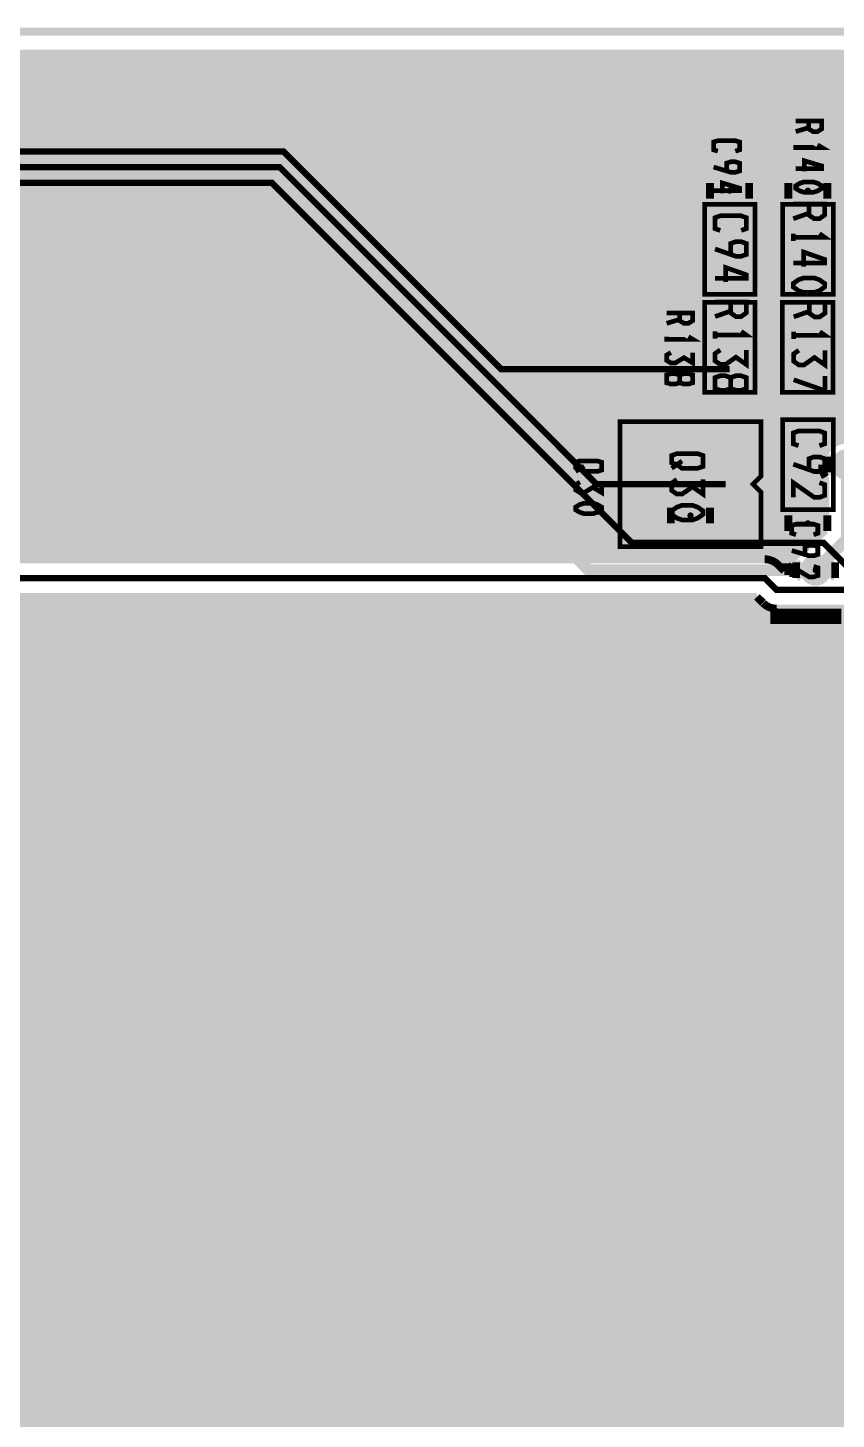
# Model space of a CAD drawing. Extents: x -10 to 131, y -93 to 209.
# Drawn here: x 60.4 to 86.65, y 163.96 to 209.12 of the extents above; entities that cross this region are included whole.
import ezdxf

# ---------------------------------------------------------------- set-up
doc = ezdxf.new("R2010")
doc.units = 0
doc.header["$MEASUREMENT"] = 0
doc.layers.get('0').update_dxf_attribs({"linetype": 'CONTINUOUS'})
for name, color, linetype in [('22-303-0_ASB', 7, 'CONTINUOUS'), ('22-303-0_AST', 7, 'CONTINUOUS'), ('22-303-0_BOT', 2, 'CONTINUOUS'), ('22-303-0_DRD', 6, 'CONTINUOUS'), ('22-303-0_DRL', 1, 'CONTINUOUS'), ('22-303-0_GND', 3, 'CONTINUOUS'), ('22-303-0_IN1', 10, 'CONTINUOUS'), ('22-303-0_SMT', 9, 'CONTINUOUS'), ('22-303-0_SPT', 11, 'CONTINUOUS'), ('22-303-0_SST', 8, 'CONTINUOUS'), ('22-303-0_TOP', 15, 'CONTINUOUS'), ('THRUHOLE_TAP', 2, 'CONTINUOUS')]:
    doc.layers.add(name, color=color, linetype=linetype)

# ---------------------------------------------------------------- blocks, each defined once
blk = doc.blocks.new('ROUND_70')
at = {"const_width": 0.29972}
blk.add_lwpolyline([(-0.14986, 0, 1), (0.14986, 0, 1)], format="xyb", close=True, dxfattribs=at)
blk = doc.blocks.new('ROUND_75')
at = {"const_width": 0.29972}
blk.add_lwpolyline([(-0.14986, 0, 1), (0.14986, 0, 1)], format="xyb", close=True, dxfattribs=at)
blk = doc.blocks.new('ROUND_117')
at = {"const_width": 0.10033}
blk.add_lwpolyline([(-0.050164, 0, 1), (0.050164, 0, 1)], format="xyb", close=True, dxfattribs=at)
blk = doc.blocks.new('ROUND_100')
at = {"const_width": 0.50038}
blk.add_lwpolyline([(-0.25019, 0, 1), (0.25019, 0, 1)], format="xyb", close=True, dxfattribs=at)
blk = doc.blocks.new('ROUND_101')
at = {"const_width": 0.0635}
blk.add_lwpolyline([(-0.03175, 0, 1), (0.03175, 0, 1)], format="xyb", close=True, dxfattribs=at)
blk = doc.blocks.new('RECTANGLE_3')
blk.add_solid([(0.4826, 0.4064), (0.4826, -0.4064), (-0.4826, 0.4064), (-0.4826, -0.4064)])
blk = doc.blocks.new('RECTANGLE_17')
blk.add_solid([(0.635, 0.508), (0.635, -0.508), (-0.635, 0.508), (-0.635, -0.508)])
blk = doc.blocks.new('ROUND_108')
at = {"const_width": 0.10033}
blk.add_lwpolyline([(-0.050164, 0, 1), (0.050164, 0, 1)], format="xyb", close=True, dxfattribs=at)

msp = doc.modelspace()

# ---------------------------------------------------------------- linework, layer by layer
at = {"layer": '22-303-0_ASB', "const_width": 0.254}
msp.add_lwpolyline([(111.00054, 208.99374), (111.00054, 198.99376), (116.0018, 198.99376), (116.0018, 208.99374), (130.50012, 208.99374), (130.50012, -31.00578), (-9.4996, -31.00578), (-9.4996, 208.99374), (111.00054, 208.99374)], dxfattribs=at)
at = {"layer": '22-303-0_AST'}
for points, const_width in [([(111.00054, 208.99374), (111.00054, 198.99376), (116.0018, 198.99376), (116.0018, 208.99374), (130.50012, 208.99374), (130.50012, -31.00578), (-9.4996, -31.00578), (-9.4996, 208.99374), (111.00054, 208.99374)], 0.254), ([(84.0105, 200.4695), (84.0105, 203.3905), (82.3722, 203.3905), (82.3722, 200.4695), (84.0105, 200.4695)], 0.1524), ([(86.5505, 200.4695), (86.5505, 203.3905), (84.9122, 203.3905), (84.9122, 200.4695), (86.5505, 200.4695)], 0.1524), ([(85.76056, 203.40066), (85.76056, 203.04506), (85.93074, 202.92568), (86.10092, 202.92568), (86.26856, 203.04506), (86.26856, 203.40066), (85.25256, 203.40066)], 0.1524), ([(82.88274, 202.54468), (82.71256, 202.6031), (82.71256, 202.9587), (82.88274, 203.01966), (83.56092, 203.01966), (83.72856, 202.9587), (83.72856, 202.6031), (83.56092, 202.54468)], 0.1524), ([(85.76056, 203.10348), (85.25256, 202.92568)], 0.1524), ([(85.25256, 202.20686), (85.25256, 202.44308)], 0.1524), ([(85.25256, 202.3237), (86.26856, 202.3237), (86.10092, 202.44308)], 0.1524), ([(83.22056, 201.7649), (83.22056, 202.1205), (83.39074, 202.18146), (83.56092, 202.18146), (83.72856, 202.1205), (83.72856, 201.7649), (83.56092, 201.70648), (83.39074, 201.70648), (82.71256, 201.9427)], 0.1524), ([(85.59292, 201.36866), (85.59292, 201.8411), (86.26856, 201.60488), (86.26856, 201.4855), (85.25256, 201.4855)], 0.1524), ([(83.05292, 200.86828), (83.05292, 201.34326), (83.72856, 201.1045), (83.72856, 200.98766), (82.71256, 200.98766)], 0.1524), ([(85.25256, 200.8251), (85.42274, 200.94448), (85.59292, 201.0029), (85.93074, 201.0029), (86.10092, 200.94448), (86.26856, 200.8251), (86.26856, 200.70826), (86.10092, 200.58888), (85.93074, 200.53046), (85.59292, 200.53046), (85.42274, 200.58888), (85.25256, 200.70826), (85.25256, 200.8251)], 0.1524), ([(84.0105, 197.2945), (84.0105, 200.2155), (82.3722, 200.2155), (82.3722, 197.2945), (84.0105, 197.2945)], 0.1524), ([(83.22056, 200.22566), (83.22056, 199.87006), (83.39074, 199.75068), (83.56092, 199.75068), (83.72856, 199.87006), (83.72856, 200.22566), (82.71256, 200.22566)], 0.1524), ([(84.8995, 200.2155), (84.8995, 197.2945), (86.5378, 197.2945), (86.5378, 200.2155), (84.8995, 200.2155)], 0.1524), ([(85.77326, 200.21296), (85.77326, 199.85736), (85.9409, 199.74052), (86.11108, 199.74052), (86.28126, 199.85736), (86.28126, 200.21296), (85.26526, 200.21296)], 0.1524), ([(83.22056, 199.92848), (82.71256, 199.75068)], 0.1524), ([(85.77326, 199.91832), (85.26526, 199.74052)], 0.1524), ([(82.71256, 199.03186), (82.71256, 199.26808)], 0.1524), ([(82.71256, 199.1487), (83.72856, 199.1487), (83.56092, 199.26808)], 0.1524), ([(85.26526, 199.01916), (85.26526, 199.25792)], 0.1524), ([(85.26526, 199.13854), (86.28126, 199.13854), (86.11108, 199.25792)], 0.1524), ([(82.88274, 198.6661), (82.71256, 198.54926), (82.71256, 198.3105), (82.88274, 198.19366), (83.05292, 198.19366), (83.39074, 198.42988), (83.72856, 198.19366), (83.72856, 198.6661)], 0.1524), ([(85.4329, 198.65594), (85.26526, 198.53656), (85.26526, 198.30034), (85.4329, 198.18096), (85.60308, 198.18096), (85.9409, 198.41972), (86.28126, 198.18096), (86.28126, 198.65594)], 0.1524), ([(83.22056, 197.41388), (83.39074, 197.35546), (83.56092, 197.35546), (83.72856, 197.41388), (83.72856, 197.76948), (83.56092, 197.8279), (83.39074, 197.8279), (83.22056, 197.76948), (83.22056, 197.41388), (83.05292, 197.35546), (82.88274, 197.35546), (82.71256, 197.41388), (82.71256, 197.76948), (82.88274, 197.8279), (83.05292, 197.8279), (83.22056, 197.76948)], 0.1524), ([(85.26526, 197.69836), (86.28126, 197.34276), (86.28126, 197.81774)], 0.1524), ([(86.5505, 193.4845), (86.5505, 196.4055), (84.9122, 196.4055), (84.9122, 193.4845), (86.5505, 193.4845)], 0.1524), ([(79.629, 196.342), (84.201, 196.342), (84.201, 194.564), (83.947, 194.31), (84.201, 194.056), (84.201, 192.278), (79.629, 192.278), (79.629, 196.342)], 0.1524), ([(85.42274, 195.55968), (85.25256, 195.6181), (85.25256, 195.9737), (85.42274, 196.03466), (86.10092, 196.03466), (86.26856, 195.9737), (86.26856, 195.6181), (86.10092, 195.55968)], 0.1524), ([(81.47304, 195.3006), (81.30286, 195.23964), (81.30286, 195.00342), (81.47304, 194.945), (81.64068, 194.82562), (82.14868, 194.82562), (82.31886, 194.88404), (82.31886, 195.23964), (82.14868, 195.3006), (81.47304, 195.3006)], 0.1524), ([(81.64068, 195.06184), (81.30286, 194.82562)], 0.1524), ([(85.76056, 194.7799), (85.76056, 195.1355), (85.93074, 195.19646), (86.10092, 195.19646), (86.26856, 195.1355), (86.26856, 194.7799), (86.10092, 194.72148), (85.93074, 194.72148), (85.25256, 194.9577)], 0.1524), ([(81.47304, 194.4624), (81.30286, 194.34302), (81.30286, 194.1068), (81.47304, 193.98742), (81.64068, 193.98742), (81.98104, 194.22364), (82.31886, 193.98742), (82.31886, 194.4624)], 0.1524), ([(85.25256, 193.88328), (85.25256, 194.35826), (85.93074, 193.88328), (86.10092, 193.88328), (86.26856, 193.9417), (86.26856, 194.2973), (86.10092, 194.35826)], 0.1524), ([(81.30286, 193.4464), (81.47304, 193.56324), (81.64068, 193.6242), (81.98104, 193.6242), (82.14868, 193.56324), (82.31886, 193.4464), (82.31886, 193.32702), (82.14868, 193.20764), (81.98104, 193.14922), (81.64068, 193.14922), (81.47304, 193.20764), (81.30286, 193.32702), (81.30286, 193.4464)], 0.1524)]:
    msp.add_lwpolyline(points, dxfattribs=dict(at, const_width=const_width))
at = {"layer": '22-303-0_BOT'}
for points, const_width in [([(110.363, 208.28), (-8.636, 208.28)], 0.254), ([(110.363, 208.0768), (-8.636, 208.0768)], 0.254), ([(60.4012, 208.28), (60.4012, 191.8716)], 0.254), ([(60.6298, 208.28), (60.6298, 191.8716)], 0.254), ([(60.8584, 208.28), (60.8584, 191.8716)], 0.254), ([(61.087, 208.28), (61.087, 191.8716)], 0.254), ([(61.3156, 208.28), (61.3156, 191.8716)], 0.254), ([(61.5442, 208.28), (61.5442, 191.8716)], 0.254), ([(61.7728, 208.28), (61.7728, 191.8716)], 0.254), ([(62.0014, 208.28), (62.0014, 191.8716)], 0.254), ([(62.23, 208.28), (62.23, 191.8716)], 0.254), ([(62.4586, 208.28), (62.4586, 191.8716)], 0.254), ([(62.6872, 208.28), (62.6872, 191.8716)], 0.254), ([(62.9158, 208.28), (62.9158, 191.8716)], 0.254), ([(63.1444, 208.28), (63.1444, 191.8716)], 0.254), ([(63.373, 208.28), (63.373, 191.8716)], 0.254), ([(63.6016, 208.28), (63.6016, 191.8716)], 0.254), ([(63.8302, 208.28), (63.8302, 191.8716)], 0.254), ([(64.0588, 208.28), (64.0588, 191.8716)], 0.254), ([(64.2874, 208.28), (64.2874, 191.8716)], 0.254), ([(64.516, 208.28), (64.516, 191.8716)], 0.254), ([(64.7446, 208.28), (64.7446, 191.8716)], 0.254), ([(64.9732, 208.28), (64.9732, 191.8716)], 0.254), ([(65.2018, 208.28), (65.2018, 191.8716)], 0.254), ([(65.4304, 208.28), (65.4304, 191.8716)], 0.254), ([(65.659, 208.28), (65.659, 191.8716)], 0.254), ([(65.8876, 208.28), (65.8876, 191.8716)], 0.254), ([(66.1162, 208.28), (66.1162, 191.8716)], 0.254), ([(66.3448, 208.28), (66.3448, 191.8716)], 0.254), ([(66.5734, 208.28), (66.5734, 191.8716)], 0.254), ([(66.802, 208.28), (66.802, 191.8716)], 0.254), ([(67.0306, 208.28), (67.0306, 191.8716)], 0.254), ([(67.2592, 208.28), (67.2592, 191.8716)], 0.254), ([(67.4878, 208.28), (67.4878, 191.8716)], 0.254), ([(67.7164, 208.28), (67.7164, 191.8716)], 0.254), ([(67.945, 208.28), (67.945, 191.8716)], 0.254), ([(68.1736, 208.28), (68.1736, 191.8716)], 0.254), ([(68.4022, 208.28), (68.4022, 191.8716)], 0.254), ([(68.6308, 208.28), (68.6308, 191.8716)], 0.254), ([(68.8594, 208.28), (68.8594, 191.8716)], 0.254), ([(69.088, 208.28), (69.088, 191.8716)], 0.254), ([(69.3166, 208.28), (69.3166, 191.8716)], 0.254), ([(69.5452, 208.28), (69.5452, 191.8716)], 0.254), ([(69.7738, 208.28), (69.7738, 191.8716)], 0.254), ([(70.0024, 208.28), (70.0024, 191.8716)], 0.254), ([(70.231, 208.28), (70.231, 191.8716)], 0.254), ([(70.4596, 208.28), (70.4596, 191.8716)], 0.254), ([(70.6882, 208.28), (70.6882, 191.8716)], 0.254), ([(70.9168, 208.28), (70.9168, 191.8716)], 0.254), ([(71.1454, 208.28), (71.1454, 191.8716)], 0.254), ([(71.374, 208.28), (71.374, 191.8716)], 0.254), ([(71.6026, 208.28), (71.6026, 191.8716)], 0.254), ([(71.8312, 208.28), (71.8312, 191.8716)], 0.254), ([(72.0598, 208.28), (72.0598, 191.8716)], 0.254), ([(72.2884, 208.28), (72.2884, 191.8716)], 0.254), ([(72.517, 208.28), (72.517, 191.8716)], 0.254), ([(72.7456, 208.28), (72.7456, 191.8716)], 0.254), ([(72.9742, 208.28), (72.9742, 191.8716)], 0.254), ([(73.2028, 208.28), (73.2028, 191.8716)], 0.254), ([(73.4314, 208.28), (73.4314, 191.8716)], 0.254), ([(73.66, 208.28), (73.66, 191.8716)], 0.254), ([(73.8886, 208.28), (73.8886, 191.8716)], 0.254), ([(74.1172, 208.28), (74.1172, 191.8716)], 0.254), ([(74.3458, 208.28), (74.3458, 191.8716)], 0.254), ([(74.5744, 208.28), (74.5744, 191.8716)], 0.254), ([(74.803, 208.28), (74.803, 191.8716)], 0.254), ([(75.0316, 208.28), (75.0316, 191.8716)], 0.254), ([(75.2602, 208.28), (75.2602, 191.8716)], 0.254), ([(75.4888, 208.28), (75.4888, 191.8716)], 0.254), ([(75.7174, 208.28), (75.7174, 191.8716)], 0.254), ([(75.946, 208.28), (75.946, 191.8716)], 0.254), ([(76.1746, 208.28), (76.1746, 191.8716)], 0.254), ([(76.4032, 208.28), (76.4032, 191.8716)], 0.254), ([(76.6318, 208.28), (76.6318, 191.8716)], 0.254), ([(76.8604, 208.28), (76.8604, 191.8716)], 0.254), ([(77.089, 208.28), (77.089, 191.8716)], 0.254), ([(77.3176, 208.28), (77.3176, 191.8716)], 0.254), ([(77.5462, 208.28), (77.5462, 191.8716)], 0.254), ([(77.7748, 208.28), (77.7748, 191.8716)], 0.254), ([(78.0034, 208.28), (78.0034, 191.8716)], 0.254), ([(78.232, 208.28), (78.232, 191.8716)], 0.254), ([(78.4606, 208.28), (78.4606, 191.8716)], 0.254), ([(78.6892, 208.28), (78.6892, 191.8716)], 0.254), ([(78.9178, 208.28), (78.9178, 191.8716)], 0.254), ([(79.1464, 208.28), (79.1464, 191.8716)], 0.254), ([(79.375, 208.28), (79.375, 191.8716)], 0.254), ([(79.6036, 208.28), (79.6036, 191.8716)], 0.254), ([(79.8322, 208.28), (79.8322, 191.8716)], 0.254), ([(80.0608, 208.28), (80.0608, 191.8716)], 0.254), ([(80.2894, 208.28), (80.2894, 191.8716)], 0.254), ([(80.518, 208.28), (80.518, 191.8716)], 0.254), ([(80.7466, 208.28), (80.7466, 191.8716)], 0.254), ([(80.9752, 208.28), (80.9752, 191.8716)], 0.254), ([(81.2038, 208.28), (81.2038, 191.8716)], 0.254), ([(81.4324, 208.28), (81.4324, 191.8716)], 0.254), ([(81.661, 208.28), (81.661, 191.8716)], 0.254), ([(81.8896, 208.28), (81.8896, 191.8716)], 0.254), ([(82.1182, 208.28), (82.1182, 191.8716)], 0.254), ([(82.3468, 208.28), (82.3468, 191.8716)], 0.254), ([(82.5754, 208.28), (82.5754, 191.8716)], 0.254), ([(82.804, 208.28), (82.804, 191.8716)], 0.254), ([(83.0326, 208.28), (83.0326, 191.8716)], 0.254), ([(83.2612, 208.28), (83.2612, 191.8716)], 0.254), ([(83.4898, 208.28), (83.4898, 191.8716)], 0.254), ([(83.7184, 208.28), (83.7184, 191.8716)], 0.254), ([(83.947, 208.28), (83.947, 191.8716)], 0.254), ([(84.1756, 208.28), (84.1756, 191.8716)], 0.254), ([(84.4042, 208.28), (84.4042, 191.86652)], 0.254), ([(84.6328, 208.28), (84.6328, 191.79032)], 0.254), ([(84.8614, 208.28), (84.8614, 191.58966)], 0.254), ([(85.09, 208.28), (85.09, 191.4906)], 0.254), ([(85.3186, 208.28), (85.3186, 191.98082)], 0.254), ([(85.5472, 208.28), (85.5472, 192.19926)], 0.254), ([(85.7758, 208.28), (85.7758, 192.30086)], 0.254), ([(86.0044, 208.28), (86.0044, 192.52946)], 0.254), ([(86.233, 208.28), (86.233, 195.2117)], 0.254), ([(86.4616, 208.28), (86.4616, 195.55206)], 0.254), ([(86.6902, 208.28), (86.6902, 195.69176)], 0.254), ([(110.363, 207.8482), (-8.636, 207.8482)], 0.254), ([(110.363, 207.6196), (-8.636, 207.6196)], 0.254), ([(110.363, 207.391), (-8.636, 207.391)], 0.254), ([(110.363, 207.1624), (-8.636, 207.1624)], 0.254), ([(110.363, 206.9338), (-8.636, 206.9338)], 0.254), ([(110.363, 206.7052), (-6.06044, 206.7052)], 0.254), ([(110.363, 206.4766), (-5.66166, 206.4766)], 0.254), ([(110.363, 206.248), (-5.47878, 206.248)], 0.254), ([(110.363, 206.0194), (-5.38226, 206.0194)], 0.254), ([(110.363, 205.7908), (-5.34416, 205.7908)], 0.254), ([(110.363, 205.3336), (-5.42798, 205.3336)], 0.254), ([(110.363, 205.5622), (-5.35686, 205.5622)], 0.254), ([(110.363, 205.105), (-5.56768, 205.105)], 0.254), ([(110.363, 204.6478), (-8.636, 204.6478)], 0.254), ([(110.363, 204.8764), (-5.83184, 204.8764)], 0.254), ([(110.363, 204.4192), (-8.636, 204.4192)], 0.254), ([(110.363, 204.1906), (-8.636, 204.1906)], 0.254), ([(110.363, 203.962), (-8.636, 203.962)], 0.254), ([(110.363, 203.7334), (-8.636, 203.7334)], 0.254), ([(110.363, 203.5048), (-8.636, 203.5048)], 0.254), ([(110.363, 203.2762), (-8.636, 203.2762)], 0.254), ([(106.91622, 203.0476), (16.58366, 203.0476)], 0.254), ([(104.42702, 202.819), (16.8783, 202.819)], 0.254), ([(104.1908, 202.5904), (17.04848, 202.5904)], 0.254), ([(104.06126, 202.3618), (17.14754, 202.3618)], 0.254), ([(104.00284, 202.1332), (17.19834, 202.1332)], 0.254), ([(103.99522, 201.9046), (17.20342, 201.9046)], 0.254), ([(91.25966, 201.4474), (17.07896, 201.4474)], 0.254), ([(104.04094, 201.676), (17.16532, 201.676)], 0.254), ([(90.7034, 200.9902), (16.67764, 200.9902)], 0.254), ([(90.8558, 201.2188), (16.9291, 201.2188)], 0.254), ([(90.63736, 200.7616), (-8.636, 200.7616)], 0.254), ([(90.64244, 200.533), (-8.636, 200.533)], 0.254), ([(90.71356, 200.3044), (-8.636, 200.3044)], 0.254), ([(90.7415, 200.0758), (-8.636, 200.0758)], 0.254), ([(90.7415, 199.8472), (-8.636, 199.8472)], 0.254), ([(90.7415, 199.6186), (-8.636, 199.6186)], 0.254), ([(90.7415, 199.39), (-8.636, 199.39)], 0.254), ([(90.7415, 199.1614), (-8.636, 199.1614)], 0.254), ([(90.7415, 198.9328), (-8.636, 198.9328)], 0.254), ([(90.7415, 198.7042), (-8.636, 198.7042)], 0.254), ([(90.7415, 198.4756), (-8.636, 198.4756)], 0.254), ([(90.7415, 198.247), (-8.636, 198.247)], 0.254), ([(90.7415, 198.0184), (-8.636, 198.0184)], 0.254), ([(90.7415, 197.7898), (-8.636, 197.7898)], 0.254), ([(90.7415, 197.5612), (-8.636, 197.5612)], 0.254), ([(90.7415, 197.3326), (-8.636, 197.3326)], 0.254), ([(90.7415, 197.104), (-8.636, 197.104)], 0.254), ([(90.7415, 196.8754), (-8.636, 196.8754)], 0.254), ([(90.7415, 196.6468), (-8.636, 196.6468)], 0.254), ([(90.65768, 196.4182), (-8.636, 196.4182)], 0.254), ([(90.63228, 196.1896), (-8.636, 196.1896)], 0.254), ([(90.67292, 195.961), (-8.636, 195.961)], 0.254), ([(86.81466, 195.7324), (-8.636, 195.7324)], 0.254), ([(86.4108, 195.5038), (-8.636, 195.5038)], 0.254), ([(86.2584, 195.2752), (-8.636, 195.2752)], 0.254), ([(86.19236, 195.0466), (-8.636, 195.0466)], 0.254), ([(86.995, 194.945), (86.995, 192.532), (85.979, 191.516)], 0.381), ([(86.19744, 194.818), (-8.636, 194.818)], 0.254), ([(86.26856, 194.5894), (-8.636, 194.5894)], 0.254), ([(86.233, 194.67576), (86.233, 192.75806)], 0.254), ([(86.2965, 194.5386), (86.2965, 192.82156)], 0.254), ([(86.2965, 194.3608), (-8.636, 194.3608)], 0.254), ([(86.2965, 194.1322), (-8.636, 194.1322)], 0.254), ([(86.2965, 193.9036), (-8.636, 193.9036)], 0.254), ([(86.2965, 193.675), (-8.636, 193.675)], 0.254), ([(86.2965, 193.4464), (-8.636, 193.4464)], 0.254), ([(86.2965, 193.2178), (7.67334, 193.2178)], 0.254), ([(86.2965, 192.9892), (8.07466, 192.9892)], 0.254), ([(86.23554, 192.7606), (8.2296, 192.7606)], 0.254), ([(86.2965, 192.82156), (85.77072, 192.29578)], 0.254), ([(85.77834, 192.3034), (8.29056, 192.3034)], 0.254), ([(86.00694, 192.532), (8.2931, 192.532)], 0.254), ([(84.328, 191.8716), (8.07466, 191.8716)], 0.254), ([(85.3948, 192.0748), (8.2169, 192.0748)], 0.254), ([(85.2424, 191.8462), (84.50072, 191.8462)], 0.254), ([(84.7598, 191.6938), (84.96046, 191.4906)], 0.254), ([(85.17636, 191.6176), (84.83346, 191.6176)], 0.254), ([(85.17128, 191.4906), (84.96046, 191.4906)], 0.254), ([(85.17128, 191.516), (85.17168, 191.49061)], 0.254), ([(6.604, 74.168), (6.604, 100.711), (0.254, 107.061), (0.254, 117.983), (3.048, 120.777), (3.048, 187.198), (7.112, 191.262), (84.328, 191.262), (84.709, 190.881), (112.522, 190.881), (112.903, 190.5), (112.903, 157.988), (114.681, 156.21), (114.681, 139.192), (115.189, 138.684), (115.189, 135.509), (114.3, 134.62)], 0.2032), ([(84.2518, 190.4746), (7.18566, 190.4746)], 0.254), ([(84.074, 190.6524), (7.36346, 190.6524)], 0.254), ([(60.4012, 190.6524), (60.4012, 189.7761)], 0.254), ([(60.6298, 190.6524), (60.6298, 189.7761)], 0.254), ([(60.8584, 190.6524), (60.8584, 189.7761)], 0.254), ([(61.087, 190.6524), (61.087, 189.7761)], 0.254), ([(61.3156, 190.6524), (61.3156, 189.7761)], 0.254), ([(61.5442, 190.6524), (61.5442, 189.7761)], 0.254), ([(61.7728, 190.6524), (61.7728, 189.7761)], 0.254), ([(62.0014, 190.6524), (62.0014, 189.7761)], 0.254), ([(62.23, 190.6524), (62.23, 189.7761)], 0.254), ([(62.4586, 190.6524), (62.4586, 189.7761)], 0.254), ([(62.6872, 190.6524), (62.6872, 189.7761)], 0.254), ([(62.9158, 190.6524), (62.9158, 189.7761)], 0.254), ([(63.1444, 190.6524), (63.1444, 189.7761)], 0.254), ([(63.373, 190.6524), (63.373, 189.7761)], 0.254), ([(63.6016, 190.6524), (63.6016, 189.7761)], 0.254), ([(63.8302, 190.6524), (63.8302, 189.7761)], 0.254), ([(64.0588, 190.6524), (64.0588, 189.7761)], 0.254), ([(64.2874, 190.6524), (64.2874, 189.7761)], 0.254), ([(64.516, 190.6524), (64.516, 189.7761)], 0.254), ([(64.7446, 190.6524), (64.7446, 189.7761)], 0.254), ([(64.9732, 190.6524), (64.9732, 189.7761)], 0.254), ([(65.2018, 190.6524), (65.2018, 189.7761)], 0.254), ([(65.4304, 190.6524), (65.4304, 189.7761)], 0.254), ([(65.659, 190.6524), (65.659, 189.7761)], 0.254), ([(65.8876, 190.6524), (65.8876, 189.7761)], 0.254), ([(66.1162, 190.6524), (66.1162, 189.7761)], 0.254), ([(66.3448, 190.6524), (66.3448, 189.7761)], 0.254), ([(66.5734, 190.6524), (66.5734, 189.7761)], 0.254), ([(66.802, 190.6524), (66.802, 189.7761)], 0.254), ([(67.0306, 190.6524), (67.0306, 189.7761)], 0.254), ([(67.2592, 190.6524), (67.2592, 189.7761)], 0.254), ([(67.4878, 190.6524), (67.4878, 189.7761)], 0.254), ([(67.7164, 190.6524), (67.7164, 189.7761)], 0.254), ([(67.945, 190.6524), (67.945, 189.7761)], 0.254), ([(68.1736, 190.6524), (68.1736, 189.7761)], 0.254), ([(68.4022, 190.6524), (68.4022, 189.7761)], 0.254), ([(68.6308, 190.6524), (68.6308, 189.7761)], 0.254), ([(68.8594, 190.6524), (68.8594, 189.7761)], 0.254), ([(69.088, 190.6524), (69.088, 189.7761)], 0.254), ([(69.3166, 190.6524), (69.3166, 189.7761)], 0.254), ([(69.5452, 190.6524), (69.5452, 189.7761)], 0.254), ([(69.7738, 190.6524), (69.7738, 189.7761)], 0.254), ([(70.0024, 190.6524), (70.0024, 189.7761)], 0.254), ([(70.231, 190.6524), (70.231, 189.7761)], 0.254), ([(70.4596, 190.6524), (70.4596, 189.7761)], 0.254), ([(70.6882, 190.6524), (70.6882, 189.7761)], 0.254), ([(70.9168, 190.6524), (70.9168, 189.7761)], 0.254), ([(71.1454, 190.6524), (71.1454, 189.7761)], 0.254), ([(71.374, 190.6524), (71.374, 189.7761)], 0.254), ([(71.6026, 190.6524), (71.6026, 189.7761)], 0.254), ([(71.8312, 190.6524), (71.8312, 189.7761)], 0.254), ([(72.0598, 190.6524), (72.0598, 189.7761)], 0.254), ([(72.2884, 190.6524), (72.2884, 189.7761)], 0.254), ([(72.517, 190.6524), (72.517, 189.7761)], 0.254), ([(72.7456, 190.6524), (72.7456, 189.7761)], 0.254), ([(72.9742, 190.6524), (72.9742, 189.7761)], 0.254), ([(73.2028, 190.6524), (73.2028, 189.7761)], 0.254), ([(73.4314, 190.6524), (73.4314, 189.7761)], 0.254), ([(73.66, 190.6524), (73.66, 189.7761)], 0.254), ([(73.8886, 190.6524), (73.8886, 189.7761)], 0.254), ([(74.1172, 190.6524), (74.1172, 189.7761)], 0.254), ([(74.3458, 190.6524), (74.3458, 189.7761)], 0.254), ([(74.5744, 190.6524), (74.5744, 189.7761)], 0.254), ([(74.803, 190.6524), (74.803, 189.7761)], 0.254), ([(75.0316, 190.6524), (75.0316, 189.7761)], 0.254), ([(75.2602, 190.6524), (75.2602, 189.7761)], 0.254), ([(75.4888, 190.6524), (75.4888, 189.7761)], 0.254), ([(75.7174, 190.6524), (75.7174, 189.7761)], 0.254), ([(75.946, 190.6524), (75.946, 189.7761)], 0.254), ([(76.1746, 190.6524), (76.1746, 189.7761)], 0.254), ([(76.4032, 190.6524), (76.4032, 189.7761)], 0.254), ([(76.6318, 190.6524), (76.6318, 189.7761)], 0.254), ([(76.8604, 190.6524), (76.8604, 189.7761)], 0.254), ([(77.089, 190.6524), (77.089, 189.7761)], 0.254), ([(77.3176, 190.6524), (77.3176, 189.7761)], 0.254), ([(77.5462, 190.6524), (77.5462, 189.7761)], 0.254), ([(77.7748, 190.6524), (77.7748, 189.7761)], 0.254), ([(78.0034, 190.6524), (78.0034, 189.7761)], 0.254), ([(78.232, 190.6524), (78.232, 189.7761)], 0.254), ([(78.4606, 190.6524), (78.4606, 189.7761)], 0.254), ([(78.6892, 190.6524), (78.6892, 189.7761)], 0.254), ([(78.9178, 190.6524), (78.9178, 189.7761)], 0.254), ([(79.1464, 190.6524), (79.1464, 189.7761)], 0.254), ([(79.375, 190.6524), (79.375, 189.7761)], 0.254), ([(79.6036, 190.6524), (79.6036, 189.7761)], 0.254), ([(79.8322, 190.6524), (79.8322, 189.7761)], 0.254), ([(80.0608, 190.6524), (80.0608, 189.7761)], 0.254), ([(80.2894, 190.6524), (80.2894, 189.7761)], 0.254), ([(80.518, 190.6524), (80.518, 189.7761)], 0.254), ([(80.7466, 190.6524), (80.7466, 189.7761)], 0.254), ([(80.9752, 190.6524), (80.9752, 189.7761)], 0.254), ([(81.2038, 190.6524), (81.2038, 189.7761)], 0.254), ([(81.4324, 190.6524), (81.4324, 189.7761)], 0.254), ([(81.661, 190.6524), (81.661, 189.7761)], 0.254), ([(81.8896, 190.6524), (81.8896, 189.7761)], 0.254), ([(82.1182, 190.6524), (82.1182, 189.7761)], 0.254), ([(82.3468, 190.6524), (82.3468, 189.7761)], 0.254), ([(82.5754, 190.6524), (82.5754, 189.7761)], 0.254), ([(82.804, 190.6524), (82.804, 189.7761)], 0.254), ([(83.0326, 190.6524), (83.0326, 189.7761)], 0.254), ([(83.2612, 190.6524), (83.2612, 189.7761)], 0.254), ([(83.4898, 190.6524), (83.4898, 189.7761)], 0.254), ([(83.7184, 190.6524), (83.7184, 189.7761)], 0.254), ([(83.947, 190.6524), (83.947, 189.7761)], 0.254), ([(84.074, 190.6524), (84.27212, 190.45682)], 0.254), ([(84.1756, 190.5508), (84.1756, 189.7761)], 0.254), ([(112.2934, 190.0174), (6.72846, 190.0174)], 0.254), ([(112.2934, 190.246), (6.95706, 190.246)], 0.254), ([(84.4042, 190.35268), (84.4042, 189.7761)], 0.254), ([(84.6328, 190.27648), (84.6328, 189.7761)], 0.254), ([(112.268, 190.2714), (84.709, 190.2714)], 0.254), ([(84.8614, 190.2714), (84.8614, 189.7761)], 0.254), ([(85.09, 190.2714), (85.09, 189.7761)], 0.254), ([(85.3186, 190.2714), (85.3186, 189.7761)], 0.254), ([(85.5472, 190.2714), (85.5472, 189.7761)], 0.254), ([(85.7758, 190.2714), (85.7758, 189.7761)], 0.254), ([(86.0044, 190.2714), (86.0044, 189.7761)], 0.254), ([(86.233, 190.2714), (86.233, 189.7761)], 0.254), ([(86.4616, 190.2714), (86.4616, 189.7761)], 0.254), ([(86.6902, 190.2714), (86.6902, 189.7761)], 0.254), ([(111.50092, 189.7761), (9.4996, 189.7761), (9.4996, 155.55976), (5.25018, 155.55976), (5.25018, 131.9784)], 0.254), ([(112.2934, 189.7888), (6.49986, 189.7888)], 0.254)]:
    msp.add_lwpolyline(points, dxfattribs=dict(at, const_width=const_width))
at = {"layer": '22-303-0_BOT', "const_width": 0.254}
for points in [[(86.995, 195.75272, 0.4142136), (86.18728, 194.945)], [(86.18728, 194.945, 0.132503), (86.29685, 194.5388)], [(85.77072, 192.29578, 0.3396753), (85.17128, 191.516)], [(84.7598, 191.6938, 0.1989124), (84.328, 191.87266)], [(84.2772, 190.4492, 0.1989124), (84.709, 190.27034)], [(84.2772, 190.4492, 0.1989124), (84.709, 190.27034)]]:
    msp.add_lwpolyline(points, format="xyb", dxfattribs=at)
at = {"layer": '22-303-0_DRD', "const_width": 0.254}
for points in [[(111.00054, 208.99374), (111.00054, 198.99376), (116.0018, 198.99376), (116.0018, 208.99374), (130.50012, 208.99374), (130.50012, -31.00578), (-9.4996, -31.00578), (-9.4996, 208.99374), (111.00054, 208.99374)], [(82.55, 203.581), (83.185, 204.216)], [(82.55, 204.089), (82.55, 203.581)], [(83.185, 203.454), (82.55, 204.089)], [(83.185, 204.216), (83.82, 203.581)], [(83.82, 204.089), (83.185, 203.454)], [(83.82, 203.581), (83.82, 204.089)], [(85.09, 203.581), (85.725, 204.216)], [(85.09, 203.581), (85.725, 204.216)], [(85.09, 204.089), (85.09, 203.581)], [(85.725, 203.454), (85.09, 204.089)], [(85.09, 204.089), (85.09, 203.581)], [(85.725, 203.454), (85.09, 204.089)], [(85.725, 204.216), (86.36, 203.581)], [(85.725, 204.216), (86.36, 203.581)], [(86.36, 204.089), (85.725, 203.454)], [(86.36, 204.089), (85.725, 203.454)], [(86.36, 203.581), (86.36, 204.089)], [(86.36, 203.581), (86.36, 204.089)], [(86.36, 194.691), (86.995, 195.326)], [(86.36, 195.199), (86.36, 194.691)], [(86.995, 194.564), (86.36, 195.199)], [(81.28, 193.04), (81.915, 193.675)], [(81.28, 193.04), (81.915, 193.675)], [(81.915, 193.675), (82.55, 193.04)], [(81.915, 193.675), (82.55, 193.04)], [(81.28, 193.548), (81.28, 193.04)], [(81.915, 192.913), (81.28, 193.548)], [(81.28, 193.548), (81.28, 193.04)], [(81.915, 192.913), (81.28, 193.548)], [(82.55, 193.548), (81.915, 192.913)], [(82.55, 193.548), (81.915, 192.913)], [(82.55, 193.04), (82.55, 193.548)], [(82.55, 193.04), (82.55, 193.548)], [(85.09, 192.786), (85.725, 193.421)], [(85.09, 192.786), (85.725, 193.421)], [(85.09, 192.786), (85.725, 193.421)], [(85.09, 193.294), (85.09, 192.786)], [(85.725, 192.659), (85.09, 193.294)], [(85.09, 193.294), (85.09, 192.786)], [(85.725, 192.659), (85.09, 193.294)], [(85.09, 193.294), (85.09, 192.786)], [(85.725, 192.659), (85.09, 193.294)], [(85.725, 193.421), (86.36, 192.786)], [(85.725, 193.421), (86.36, 192.786)], [(85.725, 193.421), (86.36, 192.786)], [(86.36, 193.294), (85.725, 192.659)], [(86.36, 193.294), (85.725, 192.659)], [(86.36, 193.294), (85.725, 192.659)], [(86.36, 192.786), (86.36, 193.294)], [(86.36, 192.786), (86.36, 193.294)], [(86.36, 192.786), (86.36, 193.294)], [(85.344, 191.262), (85.979, 191.897)], [(85.979, 191.897), (86.614, 191.262)], [(85.344, 191.77), (85.344, 191.262)], [(85.979, 191.135), (85.344, 191.77)], [(86.614, 191.77), (85.979, 191.135)], [(86.614, 191.262), (86.614, 191.77)]]:
    msp.add_lwpolyline(points, dxfattribs=at)
at = {"layer": '22-303-0_DRL', "const_width": 0.254}
for points in [[(111.00054, 208.99374), (111.00054, 198.99376), (116.0018, 198.99376), (116.0018, 208.99374), (130.50012, 208.99374), (130.50012, -31.00578), (-9.4996, -31.00578), (-9.4996, 208.99374), (111.00054, 208.99374)], [(93.45422, 17.63014), (76.454, 17.63014), (76.454, 58.10758), (9.4996, 58.10758), (9.4996, 122.97664), (13.5001, 122.97664), (13.5001, 131.9784), (5.25018, 131.9784), (5.25018, 155.55976), (9.4996, 155.55976), (9.4996, 189.7761), (111.50092, 189.7761), (111.50092, 159.77616), (106.36504, 159.77616), (106.36504, 90.10904), (82.63636, 90.10904), (82.63636, 115.10772), (72.03948, 115.10772), (72.03948, 80.10906), (111.50092, 80.10906), (111.50092, 58.10758), (93.45422, 58.10758), (93.45422, 17.63014)]]:
    msp.add_lwpolyline(points, dxfattribs=at)
at = {"layer": '22-303-0_GND'}
for points, const_width in [([(111.00054, 208.99374), (111.00054, 198.99376), (116.0018, 198.99376), (116.0018, 208.99374), (130.50012, 208.99374), (130.50012, -31.00578), (-9.4996, -31.00578), (-9.4996, 208.99374), (111.00054, 208.99374)], 0.254), ([(111.50092, 189.71514), (9.4996, 189.71514)], 1.27), ([(111.50092, 189.08014), (9.4996, 189.08014)], 1.27), ([(111.50092, 188.44514), (9.4996, 188.44514)], 1.27), ([(111.50092, 187.81014), (9.4996, 187.81014)], 1.27), ([(111.50092, 187.17514), (9.4996, 187.17514)], 1.27), ([(111.50092, 186.54014), (9.4996, 186.54014)], 1.27), ([(111.50092, 185.90514), (9.4996, 185.90514)], 1.27), ([(111.50092, 185.27014), (9.4996, 185.27014)], 1.27), ([(111.50092, 184.63514), (9.4996, 184.63514)], 1.27), ([(111.50092, 184.00014), (9.4996, 184.00014)], 1.27), ([(111.50092, 183.36514), (9.4996, 183.36514)], 1.27), ([(111.50092, 182.73014), (9.4996, 182.73014)], 1.27), ([(111.50092, 182.09514), (9.4996, 182.09514)], 1.27), ([(111.50092, 181.46014), (9.4996, 181.46014)], 1.27), ([(111.50092, 180.82514), (9.4996, 180.82514)], 1.27), ([(111.50092, 180.19014), (9.4996, 180.19014)], 1.27), ([(111.50092, 179.55514), (9.4996, 179.55514)], 1.27), ([(111.50092, 178.92014), (9.4996, 178.92014)], 1.27), ([(111.50092, 178.28514), (9.4996, 178.28514)], 1.27), ([(111.50092, 177.65014), (9.4996, 177.65014)], 1.27), ([(111.50092, 177.01514), (9.4996, 177.01514)], 1.27), ([(111.50092, 176.38014), (9.4996, 176.38014)], 1.27), ([(111.50092, 175.74514), (9.4996, 175.74514)], 1.27), ([(111.50092, 175.11014), (9.4996, 175.11014)], 1.27), ([(111.50092, 174.47514), (9.4996, 174.47514)], 1.27), ([(111.50092, 173.84014), (9.4996, 173.84014)], 1.27), ([(111.50092, 173.20514), (9.4996, 173.20514)], 1.27), ([(111.50092, 172.57014), (9.4996, 172.57014)], 1.27), ([(111.50092, 171.93514), (9.4996, 171.93514)], 1.27), ([(111.50092, 171.30014), (9.4996, 171.30014)], 1.27), ([(111.50092, 170.66514), (9.4996, 170.66514)], 1.27), ([(111.50092, 170.03014), (9.4996, 170.03014)], 1.27), ([(111.50092, 169.39514), (9.4996, 169.39514)], 1.27), ([(111.50092, 168.76014), (9.4996, 168.76014)], 1.27), ([(111.50092, 168.12514), (9.4996, 168.12514)], 1.27), ([(111.50092, 167.49014), (9.4996, 167.49014)], 1.27), ([(111.50092, 166.85514), (9.4996, 166.85514)], 1.27), ([(111.50092, 166.22014), (9.4996, 166.22014)], 1.27), ([(111.50092, 165.58514), (9.4996, 165.58514)], 1.27), ([(111.50092, 164.95014), (9.4996, 164.95014)], 1.27), ([(111.50092, 164.31514), (9.4996, 164.31514)], 1.27), ([(111.50092, 163.68014), (9.4996, 163.68014)], 1.27)]:
    msp.add_lwpolyline(points, dxfattribs=dict(at, const_width=const_width))
at = {"layer": '22-303-0_SST', "const_width": 0.1524}
for points in [[(85.75548, 206.09306), (85.75548, 205.83906), (85.89518, 205.7527), (86.03742, 205.7527), (86.17712, 205.83906), (86.17712, 206.09306), (85.3313, 206.09306)], [(85.75548, 205.8797), (85.3313, 205.7527)], [(82.804, 205.1177), (82.6643, 205.16088), (82.6643, 205.41488), (82.804, 205.45806), (83.37042, 205.45806), (83.51012, 205.41488), (83.51012, 205.16088), (83.37042, 205.1177)], [(85.3313, 205.15326), (85.3313, 205.3209)], [(85.3313, 205.23708), (86.17712, 205.23708), (86.03742, 205.3209)], [(83.08848, 204.47508), (83.08848, 204.72908), (83.22818, 204.77226), (83.37042, 204.77226), (83.51012, 204.72908), (83.51012, 204.47508), (83.37042, 204.4319), (83.22818, 204.4319), (82.6643, 204.60208)], [(85.61324, 204.46746), (85.61324, 204.80528), (86.17712, 204.63764), (86.17712, 204.55128), (85.3313, 204.55128)], [(82.94624, 203.7461), (82.94624, 204.08646), (83.51012, 203.91628), (83.51012, 203.83246), (82.6643, 203.83246)], [(85.3313, 203.99248), (85.471, 204.07884), (85.61324, 204.11948), (85.89518, 204.11948), (86.03742, 204.07884), (86.17712, 203.99248), (86.17712, 203.90866), (86.03742, 203.82484), (85.89518, 203.78166), (85.61324, 203.78166), (85.471, 203.82484), (85.3313, 203.90866), (85.3313, 203.99248)], [(84.0105, 200.4695), (84.0105, 203.3905), (82.3722, 203.3905), (82.3722, 200.4695), (84.0105, 200.4695)], [(86.5505, 200.4695), (86.5505, 203.3905), (84.9122, 203.3905), (84.9122, 200.4695), (86.5505, 200.4695)], [(84.0105, 197.2945), (84.0105, 200.2155), (82.3722, 200.2155), (82.3722, 197.2945), (84.0105, 197.2945)], [(84.8995, 200.2155), (84.8995, 197.2945), (86.5378, 197.2945), (86.5378, 200.2155), (84.8995, 200.2155)], [(81.56448, 199.87006), (81.56448, 199.61606), (81.70418, 199.5297), (81.84642, 199.5297), (81.98612, 199.61606), (81.98612, 199.87006), (81.1403, 199.87006)], [(81.56448, 199.6567), (81.1403, 199.5297)], [(81.1403, 198.93026), (81.1403, 199.0979)], [(81.1403, 199.01408), (81.98612, 199.01408), (81.84642, 199.0979)], [(81.28, 198.58228), (81.1403, 198.49846), (81.1403, 198.32828), (81.28, 198.24446), (81.42224, 198.24446), (81.70418, 198.41464), (81.98612, 198.24446), (81.98612, 198.58228)], [(81.56448, 197.60184), (81.70418, 197.55866), (81.84642, 197.55866), (81.98612, 197.60184), (81.98612, 197.85584), (81.84642, 197.89648), (81.70418, 197.89648), (81.56448, 197.85584), (81.56448, 197.60184), (81.42224, 197.55866), (81.28, 197.55866), (81.1403, 197.60184), (81.1403, 197.85584), (81.28, 197.89648), (81.42224, 197.89648), (81.56448, 197.85584)], [(86.5505, 193.4845), (86.5505, 196.4055), (84.9122, 196.4055), (84.9122, 193.4845), (86.5505, 193.4845)], [(79.629, 196.342), (79.629, 192.278), (84.201, 192.278), (84.201, 194.056), (83.947, 194.31), (84.201, 194.564), (84.201, 196.342), (79.629, 196.342)], [(78.32598, 195.06438), (78.18374, 195.0212), (78.18374, 194.85102), (78.32598, 194.81038), (78.46568, 194.72402), (78.88986, 194.72402), (79.0321, 194.7672), (79.0321, 195.0212), (78.88986, 195.06438), (78.32598, 195.06438)], [(78.46568, 194.8942), (78.18374, 194.72402)], [(78.32598, 194.37858), (78.18374, 194.29222), (78.18374, 194.12458), (78.32598, 194.03822), (78.46568, 194.03822), (78.74762, 194.2084), (79.0321, 194.03822), (79.0321, 194.37858)], [(78.18374, 193.56578), (78.32598, 193.6496), (78.46568, 193.69278), (78.74762, 193.69278), (78.88986, 193.6496), (79.0321, 193.56578), (79.0321, 193.47942), (78.88986, 193.3956), (78.74762, 193.35242), (78.46568, 193.35242), (78.32598, 193.3956), (78.18374, 193.47942), (78.18374, 193.56578)], [(85.344, 192.6717), (85.2043, 192.71488), (85.2043, 192.96888), (85.344, 193.01206), (85.91042, 193.01206), (86.05012, 192.96888), (86.05012, 192.71488), (85.91042, 192.6717)], [(85.62848, 192.02908), (85.62848, 192.28308), (85.76818, 192.32626), (85.91042, 192.32626), (86.05012, 192.28308), (86.05012, 192.02908), (85.91042, 191.9859), (85.76818, 191.9859), (85.2043, 192.15608)], [(85.2043, 191.3001), (85.2043, 191.64046), (85.76818, 191.3001), (85.91042, 191.3001), (86.05012, 191.34328), (86.05012, 191.59728), (85.91042, 191.64046)]]:
    msp.add_lwpolyline(points, dxfattribs=at)
at = {"layer": '22-303-0_TOP'}
for points, const_width in [([(-8.255, 89.535), (-8.255, 90.424), (-8.001, 90.678), (-8.001, 190.627), (9.144, 207.772), (19.939, 207.772), (22.606, 205.105), (68.707, 205.105), (75.7682, 198.0438), (83.185, 198.0438)], 0.2032), ([(83.058, 194.31), (78.867, 194.31), (68.58, 204.597), (22.479, 204.597), (19.812, 207.264), (9.271, 207.264), (-7.493, 190.5), (-7.493, 90.297), (-7.62, 90.17)], 0.2032), ([(95.885, 193.5988), (95.885, 192.532), (94.234, 190.881), (87.757, 190.881), (86.233, 192.405), (80.01, 192.405), (68.326, 204.089), (22.352, 204.089), (19.685, 206.756), (9.398, 206.756), (-6.985, 190.373), (-6.985, 82.169), (-7.239, 81.915)], 0.2032), ([(83.185, 202.6412), (83.185, 203.835)], 0.381), ([(85.725, 203.835), (85.725, 202.6412)], 0.381), ([(85.725, 203.835), (85.725, 202.6412)], 0.381), ([(83.185, 201.2188), (83.185, 199.4662)], 0.381), ([(85.725, 201.2188), (83.185, 201.2188)], 0.381), ([(85.725, 201.2188), (85.725, 199.4662)], 0.381), ([(85.725, 198.0438), (85.7758, 198.0438), (87.122, 199.39), (88.9, 199.39)], 0.381), ([(80.772, 195.326), (82.169, 196.723), (84.4042, 196.723), (85.725, 198.0438)], 0.381), ([(88.9, 197.485), (87.5538, 197.485), (85.725, 195.6562)], 0.381), ([(85.979, 191.516), (78.613, 191.516), (74.422, 195.707), (29.464, 195.707), (29.21, 195.453), (29.21, 194.691), (28.829, 194.31), (27.178, 194.31), (26.035, 193.167), (22.225, 193.167), (21.6408, 193.7512), (21.59, 193.7512)], 0.381), ([(85.725, 193.04), (85.725, 194.2338), (85.725, 193.04)], 0.381), ([(85.725, 194.2338), (85.725, 193.04)], 0.381), ([(81.915, 193.294), (80.772, 193.294)], 0.381), ([(80.772, 193.294), (81.915, 193.294)], 0.381)]:
    msp.add_lwpolyline(points, dxfattribs=dict(at, const_width=const_width))

# ---------------------------------------------------------------- block references
at = {"layer": '22-303-0_BOT'}
for name, p in [('ROUND_75', (83.185, 203.835)), ('ROUND_75', (85.725, 203.835)), ('ROUND_70', (81.915, 193.294)), ('ROUND_75', (85.725, 193.04)), ('ROUND_70', (85.979, 191.516))]:
    msp.add_blockref(name, p, dxfattribs=at)
at = {"layer": '22-303-0_DRL'}
for p in [(83.185, 203.835), (85.725, 203.835), (81.915, 193.294), (85.725, 193.04), (85.979, 191.516)]:
    msp.add_blockref('ROUND_117', p, dxfattribs=at)
at = {"layer": '22-303-0_GND'}
for name, p in [('ROUND_101', (83.185, 203.835)), ('ROUND_101', (85.725, 203.835)), ('ROUND_100', (86.995, 194.945)), ('ROUND_101', (81.915, 193.294)), ('ROUND_101', (85.725, 193.04)), ('ROUND_100', (85.979, 191.516))]:
    msp.add_blockref(name, p, dxfattribs=at)
at = {"layer": '22-303-0_IN1'}
for name, p in [('ROUND_75', (83.185, 203.835)), ('ROUND_75', (85.725, 203.835)), ('ROUND_70', (81.915, 193.294)), ('ROUND_75', (85.725, 193.04)), ('ROUND_75', (85.979, 191.516))]:
    msp.add_blockref(name, p, dxfattribs=at)
at = {"layer": '22-303-0_SMT'}
for name, p in [('RECTANGLE_3', (83.185, 202.6412)), ('RECTANGLE_3', (85.725, 202.6412)), ('RECTANGLE_3', (83.185, 201.2188)), ('RECTANGLE_3', (85.725, 201.2188)), ('RECTANGLE_3', (83.185, 199.4662)), ('RECTANGLE_3', (85.725, 199.4662)), ('RECTANGLE_3', (83.185, 198.0438)), ('RECTANGLE_3', (85.725, 198.0438)), ('RECTANGLE_3', (85.725, 195.6562)), ('RECTANGLE_17', (80.772, 195.326)), ('RECTANGLE_17', (83.058, 194.31)), ('RECTANGLE_3', (85.725, 194.2338)), ('RECTANGLE_17', (80.772, 193.294))]:
    msp.add_blockref(name, p, dxfattribs=at)
at = {"layer": '22-303-0_SPT'}
for name, p in [('RECTANGLE_3', (83.185, 202.6412)), ('RECTANGLE_3', (85.725, 202.6412)), ('RECTANGLE_3', (83.185, 201.2188)), ('RECTANGLE_3', (85.725, 201.2188)), ('RECTANGLE_3', (83.185, 199.4662)), ('RECTANGLE_3', (85.725, 199.4662)), ('RECTANGLE_3', (83.185, 198.0438)), ('RECTANGLE_3', (85.725, 198.0438)), ('RECTANGLE_3', (85.725, 195.6562)), ('RECTANGLE_17', (80.772, 195.326)), ('RECTANGLE_17', (83.058, 194.31)), ('RECTANGLE_3', (85.725, 194.2338)), ('RECTANGLE_17', (80.772, 193.294))]:
    msp.add_blockref(name, p, dxfattribs=at)
at = {"layer": '22-303-0_TOP'}
for name, p in [('ROUND_70', (83.185, 203.835)), ('ROUND_70', (85.725, 203.835)), ('RECTANGLE_3', (83.185, 202.6412)), ('RECTANGLE_3', (85.725, 202.6412)), ('RECTANGLE_3', (83.185, 201.2188)), ('RECTANGLE_3', (85.725, 201.2188)), ('RECTANGLE_3', (83.185, 199.4662)), ('RECTANGLE_3', (85.725, 199.4662)), ('RECTANGLE_3', (83.185, 198.0438)), ('RECTANGLE_3', (85.725, 198.0438)), ('RECTANGLE_3', (85.725, 195.6562)), ('RECTANGLE_17', (80.772, 195.326)), ('RECTANGLE_17', (83.058, 194.31)), ('RECTANGLE_3', (85.725, 194.2338)), ('RECTANGLE_17', (80.772, 193.294)), ('ROUND_70', (81.915, 193.294)), ('ROUND_70', (85.725, 193.04)), ('ROUND_70', (85.979, 191.516))]:
    msp.add_blockref(name, p, dxfattribs=at)
at = {"layer": 'THRUHOLE_TAP'}
for p in [(83.185, 203.835), (85.725, 203.835), (81.915, 193.294), (85.725, 193.04), (85.979, 191.516)]:
    msp.add_blockref('ROUND_108', p, dxfattribs=at)

doc.saveas('drawing.dxf')
